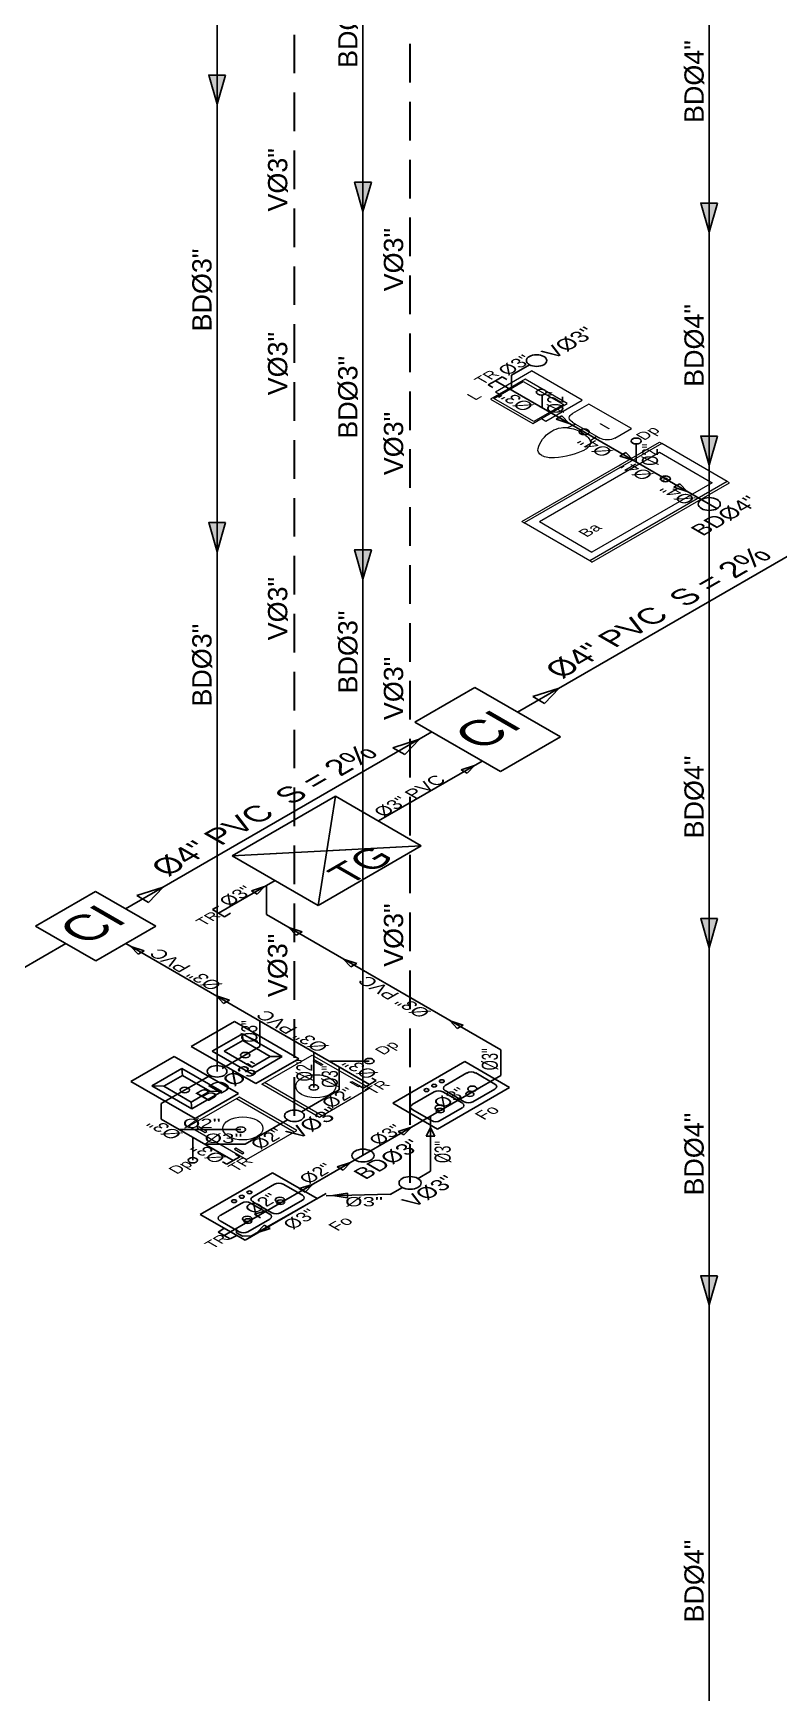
# Model space of a CAD drawing. Header units: feet. Extents: x 1019 to 2236, y -546 to 122.
# Drawn here: x 1090.27 to 1096.4, y -305.19 to -291.55 of the extents above; entities that cross this region are included whole.
import ezdxf

# ---------------------------------------------------------------- set-up
doc = ezdxf.new("R2010")
doc.units = ezdxf.units.FT
doc.header["$LTSCALE"] = 0.05
doc.header["$MEASUREMENT"] = 0
doc.linetypes.add('HIDDEN', pattern=[9.525, 6.35, -3.175])
for name, color, linetype, lineweight in [('AGUAFRIA', 5, 'HIDDEN', 30), ('COCINA', 8, 'Continuous', 25), ('FURN', 8, 'Continuous', 9), ('I-FURN', 8, 'Continuous', 0), ('P-SANR-FIXT', 8, 'Continuous', 9)]:
    doc.layers.add(name, color=color, linetype=linetype, lineweight=lineweight)
for name, color, linetype in [('AGUAS-N', 4, 'Continuous'), ('AGUASNEGRAS', 4, 'Continuous'), ('TEXTO', 2, 'Continuous'), ('TEXXT', 2, 'Continuous')]:
    doc.layers.add(name, color=color, linetype=linetype)
doc.styles.add('DAMIAN', font='arial.ttf', dxfattribs={"height": 0.12})
doc.styles.add('grd', font='arial.ttf', dxfattribs={"height": 0.15})

msp = doc.modelspace()

# ---------------------------------------------------------------- hatches: boundary and pattern name
at = {"layer": 'AGUASNEGRAS'}
for points in [[(1091.71, -291.891), (1091.779, -292.13), (1091.848, -291.891)], [(1092.91, -292.772), (1092.979, -293.012), (1093.048, -292.772)], [(1095.758, -292.943), (1095.827, -293.183), (1095.896, -292.943)], [(1095.758, -294.859), (1095.827, -295.099), (1095.896, -294.859)], [(1091.71, -295.571), (1091.779, -295.811), (1091.848, -295.571)], [(1092.91, -295.795), (1092.979, -296.035), (1093.048, -295.795)], [(1095.758, -298.827), (1095.827, -299.067), (1095.896, -298.827)], [(1095.758, -301.764), (1095.827, -302.004), (1095.896, -301.764)]]:
    msp.add_hatch(color=256, dxfattribs=at).paths.add_polyline_path(points)
at = {"layer": 'AGUASNEGRAS', "ltscale": 3, "extrusion": (0, 0.816497, 0.57735)}
h = msp.add_hatch(color=256, dxfattribs=at)
h.dxf.hatch_style = 1
edge = h.paths.add_edge_path()
edge.add_arc((-1094.446, 140.074), 0.0413, -135, 225)
at = {"layer": 'AGUASNEGRAS', "extrusion": (2.66454e-15, 0.816497, 0.57735)}
for points in [[(-1094.616, 140.41), (-1094.676, 140.519), (-1094.567, 140.459)], [(-1095.141, 140.935), (-1095.201, 141.044), (-1095.092, 140.984)], [(-1095.585, 141.379), (-1095.646, 141.488), (-1095.536, 141.428)], [(-1094.472, 124.837), (-1094.593, 124.618), (-1094.375, 124.739)], [(-1093.323, 125.563), (-1093.444, 125.345), (-1093.226, 125.466)], [(-1091.215, 127.671), (-1091.336, 127.453), (-1091.118, 127.573)]]:
    msp.add_hatch(color=256, dxfattribs=at).paths.add_polyline_path(points)
at = {"layer": 'AGUASNEGRAS', "ltscale": 3, "extrusion": (0, 0.816497, 0.57735)}
h = msp.add_hatch(color=256, dxfattribs=at)
h.dxf.hatch_style = 1
edge = h.paths.add_edge_path()
edge.add_arc((-1094.799, 140.64), 0.0413, -135, 225)
h = msp.add_hatch(color=256, dxfattribs=at)
h.dxf.hatch_style = 1
edge = h.paths.add_edge_path()
edge.add_arc((-1095.227, 140.77), 0.0413, 45, 405, ccw=False)
h = msp.add_hatch(color=256, dxfattribs=at)
h.dxf.hatch_style = 1
edge = h.paths.add_edge_path()
edge.add_arc((-1095.466, 141.308), 0.0413, 45, 405, ccw=False)
h = msp.add_hatch(color=256, dxfattribs=at)
h.dxf.hatch_style = 1
edge = h.paths.add_edge_path()
edge.add_arc((-1095.827, 141.668), 0.091, -135, 225)
at = {"layer": 'AGUASNEGRAS', "extrusion": (-2.58127e-15, 0.816497, 0.57735)}
for points in [[(-1093.787, 125.78), (-1093.896, 125.72), (-1093.836, 125.829)], [(-1092.061, 127.507), (-1092.17, 127.446), (-1092.11, 127.555)], [(-1093.268, 130.934), (-1093.377, 130.874), (-1093.316, 130.983)], [(-1092.767, 131.435), (-1092.876, 131.374), (-1092.816, 131.484)], [(-1092.454, 131.747), (-1092.563, 131.687), (-1092.503, 131.796)], [(-1092.088, 132.113), (-1092.198, 132.053), (-1092.137, 132.162)]]:
    msp.add_hatch(color=256, dxfattribs=at).paths.add_polyline_path(points)
at = {"layer": 'AGUASNEGRAS', "extrusion": (-2.66454e-15, 0.816497, 0.57735)}
for points in [[(-1092.429, 128.137), (-1092.369, 128.028), (-1092.478, 128.088)], [(-1091.13, 128.407), (-1091.07, 128.298), (-1091.179, 128.358)], [(-1092.879, 128.589), (-1092.818, 128.48), (-1092.928, 128.54)], [(-1091.833, 129.11), (-1091.773, 129.001), (-1091.882, 129.061)], [(-1093.755, 129.465), (-1093.695, 129.356), (-1093.804, 129.416)], [(-1092.167, 132.279), (-1092.107, 132.388), (-1092.216, 132.327)]]:
    msp.add_hatch(color=256, dxfattribs=at).paths.add_polyline_path(points)
at = {"layer": 'AGUASNEGRAS', "ltscale": 3, "extrusion": (0, 0.816497, 0.57735)}
h = msp.add_hatch(color=256, dxfattribs=at)
h.dxf.hatch_style = 1
edge = h.paths.add_edge_path()
edge.add_arc((-1091.779, 130.076), 0.0815, -135, 225)
h = msp.add_hatch(color=256, dxfattribs=at)
h.dxf.hatch_style = 1
edge = h.paths.add_edge_path()
edge.add_arc((-1092.574, 130.306), 0.0388, -135, 225)
h = msp.add_hatch(color=256, dxfattribs=at)
h.dxf.hatch_style = 1
edge = h.paths.add_edge_path()
edge.add_arc((-1093.858, 130.401), 0.033, -135, 225)
h = msp.add_hatch(color=256, dxfattribs=at)
h.dxf.hatch_style = 1
edge = h.paths.add_edge_path()
edge.add_arc((-1093.614, 130.634), 0.033, -135, 225)
h = msp.add_hatch(color=256, dxfattribs=at)
h.dxf.hatch_style = 1
edge = h.paths.add_edge_path()
edge.add_arc((-1091.974, 130.906), 0.0388, -135, 225)
at = {"layer": 'AGUASNEGRAS', "extrusion": (-3.69149e-15, 0.816497, 0.57735)}
msp.add_hatch(color=256, dxfattribs=at).paths.add_polyline_path([(-1093.5, 131.001), (-1093.535, 130.881), (-1093.569, 131.001)])
at = {"layer": 'AGUASNEGRAS', "ltscale": 3, "extrusion": (0, 0.816497, 0.57735)}
h = msp.add_hatch(color=256, dxfattribs=at)
h.dxf.hatch_style = 1
edge = h.paths.add_edge_path()
edge.add_arc((-1092.979, 131.276), 0.091, -135, 225)
h = msp.add_hatch(color=256, dxfattribs=at)
h.dxf.hatch_style = 1
edge = h.paths.add_edge_path()
edge.add_arc((-1092.301, 131.94), 0.033, -135, 225)
at = {"layer": 'AGUASNEGRAS', "extrusion": (-5.55112e-17, 0.816497, 0.57735)}
msp.add_hatch(color=256, dxfattribs=at).paths.add_polyline_path([(-1092.852, 131.794), (-1092.732, 131.829), (-1092.852, 131.863)])
at = {"layer": 'AGUASNEGRAS', "ltscale": 3, "extrusion": (0, 0.816497, 0.57735)}
h = msp.add_hatch(color=256, dxfattribs=at)
h.dxf.hatch_style = 1
edge = h.paths.add_edge_path()
edge.add_arc((-1092.032, 132.209), 0.033, -135, 225)
at = {"layer": 'COCINA', "extrusion": (0, 0.816497, 0.57735)}
h = msp.add_hatch(color=256, dxfattribs=at)
h.dxf.hatch_style = 1
h.paths.add_polyline_path([(-1093.459, 126.864), (-1092.681, 126.935), (-1092.752, 126.157)])
h = msp.add_hatch(color=256, dxfattribs=at)
h.dxf.hatch_style = 1
h.paths.add_polyline_path([(-1092.611, 127.713), (-1092.681, 126.935), (-1091.904, 127.006)])

# ---------------------------------------------------------------- linework, layer by layer
at = {"layer": 'AGUAFRIA', "extrusion": (0, 0.816497, 0.57735)}
for p, q in [((1092.415, -300.449, -52.364), (1092.415, -274.921, -31.847)), ((1093.367, -301.001, -51.583), (1093.367, -275.473, -31.066))]:
    msp.add_line(p, q, dxfattribs=at)
at = {"layer": 'AGUAS-N', "extrusion": (0, 0.816497, 0.57735)}
for p, q in [((1092.681, -298.27, -55.446), (1092.752, -297.821, -56.081)), ((1092.752, -297.821, -56.081), (1093.459, -298.229, -55.504)), ((1092.681, -298.27, -55.446), (1091.904, -298.311, -55.388)), ((1091.904, -298.311, -55.388), (1092.611, -298.719, -54.811)), ((1092.611, -298.719, -54.811), (1092.681, -298.27, -55.446)), ((1093.459, -298.229, -55.504), (1092.681, -298.27, -55.446))]:
    msp.add_line(p, q, dxfattribs=at)
at = {"layer": 'AGUASNEGRAS', "ltscale": 3, "extrusion": (0, 0.816497, 0.57735)}
for p, q in [((1091.779, -300.084, -52.881), (1091.779, -278.117, -37.348)), ((1092.979, -300.776, -51.901), (1092.979, -278.804, -36.365)), ((1095.827, -306.776, -43.416), (1095.827, -284.804, -27.879)), ((1094.068, -294.404, -36.821), (1094.124, -294.372, -36.866)), ((1094.124, -294.372, -36.866), (1094.162, -294.394, -36.835)), ((1094.348, -294.273, -37.006), (1094.2, -294.358, -36.886)), ((1094.2, -294.48, -36.713), (1094.2, -294.358, -36.886)), ((1094.068, -294.404, -36.821), (1094.008, -294.439, -36.772)), ((1094.008, -294.439, -36.772), (1094.046, -294.461, -36.74)), ((1094.068, -294.404, -36.821), (1095.891, -295.456, -35.333)), ((1094.453, -294.626, -36.507), (1094.453, -294.522, -36.654)), ((1095.226, -295.072, -35.876), (1095.226, -294.928, -36.08)), ((1094.251, -297.13, -57.058), (1096.876, -295.615, -59.201)), ((1091.027, -298.747, -54.771), (1093.546, -297.293, -56.828)), ((1093.106, -298.025, -55.792), (1093.96, -297.532, -56.49)), ((1092.257, -298.515, -55.099), (1091.791, -298.784, -54.719)), ((1092.186, -298.795, -54.703), (1092.186, -298.556, -55.041)), ((1091.74, -298.754, -54.761), (1091.79, -298.726, -54.801)), ((1091.791, -298.784, -54.719), (1091.74, -298.754, -54.761)), ((1091.791, -298.784, -54.719), (1091.841, -298.812, -54.679)), ((1091.841, -298.812, -54.679), (1091.89, -298.784, -54.719)), ((1094.114, -299.908, -53.129), (1092.186, -298.795, -54.703)), ((1086.429, -301.402, -51.016), (1090.534, -299.032, -54.368)), ((1093.034, -300.191, -52.729), (1091.028, -299.033, -54.367)), ((1092.132, -299.88, -53.169), (1092.132, -299.672, -53.462)), ((1091.821, -300.059, -52.916), (1092.132, -299.88, -53.169)), ((1092.574, -299.925, -53.105), (1092.574, -300.216, -52.694)), ((1094.114, -300.118, -52.831), (1094.114, -299.908, -53.129)), ((1093.031, -299.999, -53), (1092.703, -299.999, -53)), ((1092.784, -300.046, -52.934), (1092.784, -300.236, -52.665)), ((1091.721, -300.117, -52.834), (1091.32, -300.348, -52.507)), ((1091.837, -301.433, -50.972), (1094.114, -300.118, -52.831)), ((1092.472, -300.416, -52.411), (1092.784, -300.236, -52.665)), ((1092.98, -300.222, -52.686), (1092.945, -300.201, -52.714)), ((1093.034, -300.191, -52.729), (1092.98, -300.222, -52.686)), ((1093.034, -300.191, -52.729), (1093.087, -300.16, -52.773)), ((1093.087, -300.16, -52.773), (1093.052, -300.139, -52.802)), ((1091.32, -300.476, -52.326), (1091.32, -300.348, -52.507)), ((1091.912, -300.817, -51.843), (1091.32, -300.476, -52.326)), ((1092.357, -300.482, -52.317), (1092.009, -300.683, -52.033)), ((1093.535, -300.905, -51.72), (1093.535, -300.453, -52.359)), ((1091.47, -300.562, -52.204), (1091.974, -300.562, -52.204)), ((1091.579, -300.815, -51.847), (1091.579, -300.625, -52.115)), ((1091.68, -300.683, -52.033), (1092.009, -300.683, -52.033)), ((1091.912, -300.817, -51.843), (1091.965, -300.786, -51.887)), ((1091.965, -300.786, -51.887), (1091.93, -300.766, -51.916)), ((1091.858, -300.848, -51.799), (1091.823, -300.828, -51.828)), ((1091.912, -300.817, -51.843), (1091.858, -300.848, -51.799)), ((1093.432, -300.964, -51.636), (1093.535, -300.905, -51.72)), ((1093.202, -301.096, -51.449), (1093.303, -301.038, -51.531)), ((1091.788, -301.405, -51.012), (1091.835, -301.377, -51.051)), ((1091.837, -301.433, -50.972), (1091.788, -301.405, -51.012)), ((1091.837, -301.433, -50.972), (1091.887, -301.462, -50.931)), ((1091.887, -301.462, -50.931), (1091.935, -301.435, -50.97))]:
    msp.add_line(p, q, dxfattribs=at)
at = {"layer": 'AGUASNEGRAS', "extrusion": (0, 0.816497, 0.57735)}
for p, q in [((1094.567, -294.721, -36.373), (1094.616, -294.693, -36.413)), ((1094.567, -294.721, -36.373), (1094.676, -294.756, -36.324)), ((1094.616, -294.693, -36.413), (1094.676, -294.756, -36.324)), ((1095.092, -295.024, -35.944), (1095.141, -294.996, -35.984)), ((1095.092, -295.024, -35.944), (1095.201, -295.059, -35.895)), ((1095.141, -294.996, -35.984), (1095.201, -295.059, -35.895)), ((1095.536, -295.28, -35.581), (1095.585, -295.252, -35.621)), ((1095.536, -295.28, -35.581), (1095.646, -295.315, -35.532)), ((1095.585, -295.252, -35.621), (1095.646, -295.315, -35.532)), ((1093.406, -297.212, -56.942), (1093.899, -296.927, -57.345)), ((1093.899, -296.927, -57.345), (1094.603, -297.333, -56.77)), ((1094.375, -297.002, -57.239), (1094.593, -296.932, -57.337)), ((1094.472, -297.058, -57.159), (1094.593, -296.932, -57.337)), ((1094.375, -297.002, -57.239), (1094.472, -297.058, -57.159)), ((1094.11, -297.618, -56.368), (1093.406, -297.212, -56.942)), ((1093.226, -297.422, -56.645), (1093.444, -297.352, -56.744)), ((1093.323, -297.478, -56.566), (1093.444, -297.352, -56.744)), ((1094.603, -297.333, -56.77), (1094.11, -297.618, -56.368)), ((1093.226, -297.422, -56.645), (1093.323, -297.478, -56.566)), ((1093.787, -297.603, -56.388), (1093.896, -297.568, -56.438)), ((1093.836, -297.631, -56.349), (1093.787, -297.603, -56.388)), ((1093.836, -297.631, -56.349), (1093.896, -297.568, -56.438)), ((1090.286, -298.889, -54.57), (1090.779, -298.604, -54.973)), ((1090.779, -298.604, -54.973), (1091.275, -298.89, -54.568)), ((1091.118, -298.639, -54.924), (1091.336, -298.569, -55.023)), ((1091.215, -298.695, -54.845), (1091.336, -298.569, -55.023)), ((1092.061, -298.6, -54.979), (1092.17, -298.565, -55.028)), ((1092.11, -298.628, -54.939), (1092.061, -298.6, -54.979)), ((1092.11, -298.628, -54.939), (1092.17, -298.565, -55.028)), ((1091.118, -298.639, -54.924), (1091.215, -298.695, -54.845)), ((1090.782, -299.175, -54.166), (1090.286, -298.889, -54.57)), ((1091.275, -298.89, -54.568), (1090.782, -299.175, -54.166)), ((1092.478, -298.936, -54.504), (1092.369, -298.901, -54.554)), ((1092.429, -298.964, -54.464), (1092.369, -298.901, -54.554)), ((1092.478, -298.936, -54.504), (1092.429, -298.964, -54.464)), ((1091.179, -299.092, -54.284), (1091.07, -299.057, -54.333)), ((1091.13, -299.12, -54.244), (1091.07, -299.057, -54.333)), ((1091.179, -299.092, -54.284), (1091.13, -299.12, -54.244)), ((1092.928, -299.197, -54.135), (1092.818, -299.162, -54.184)), ((1092.879, -299.225, -54.095), (1092.818, -299.162, -54.184)), ((1092.928, -299.197, -54.135), (1092.879, -299.225, -54.095)), ((1091.882, -299.498, -53.709), (1091.773, -299.463, -53.759)), ((1091.833, -299.526, -53.67), (1091.773, -299.463, -53.759)), ((1091.882, -299.498, -53.709), (1091.833, -299.526, -53.67)), ((1093.804, -299.703, -53.42), (1093.695, -299.668, -53.469)), ((1093.755, -299.731, -53.38), (1093.695, -299.668, -53.469)), ((1093.804, -299.703, -53.42), (1093.755, -299.731, -53.38)), ((1093.268, -300.579, -52.181), (1093.377, -300.544, -52.23)), ((1093.316, -300.607, -52.141), (1093.268, -300.579, -52.181)), ((1093.316, -300.607, -52.141), (1093.377, -300.544, -52.23)), ((1093.5, -300.617, -52.126), (1093.535, -300.548, -52.224)), ((1093.569, -300.617, -52.126), (1093.5, -300.617, -52.126)), ((1093.569, -300.617, -52.126), (1093.535, -300.548, -52.224)), ((1092.767, -300.868, -51.772), (1092.876, -300.833, -51.821)), ((1092.816, -300.896, -51.732), (1092.767, -300.868, -51.772)), ((1092.816, -300.896, -51.732), (1092.876, -300.833, -51.821)), ((1092.454, -301.048, -51.516), (1092.563, -301.014, -51.566)), ((1092.503, -301.077, -51.476), (1092.454, -301.048, -51.516)), ((1092.503, -301.077, -51.476), (1092.563, -301.014, -51.566)), ((1092.852, -301.085, -51.485), (1092.732, -301.105, -51.457)), ((1092.852, -301.125, -51.429), (1092.732, -301.105, -51.457)), ((1092.852, -301.125, -51.429), (1092.852, -301.085, -51.485)), ((1092.088, -301.259, -51.218), (1092.198, -301.225, -51.267)), ((1092.137, -301.288, -51.178), (1092.088, -301.259, -51.218)), ((1092.167, -301.348, -51.078), (1092.107, -301.411, -50.989)), ((1092.216, -301.377, -51.038), (1092.107, -301.411, -50.989)), ((1092.216, -301.377, -51.038), (1092.167, -301.348, -51.078))]:
    msp.add_line(p, q, dxfattribs=at)
at = {"layer": 'AGUASNEGRAS', "color": 4, "ltscale": 0.5, "extrusion": (0, 0.816497, 0.57735)}
for p, q in [((1091.904, -298.311, -55.388), (1092.752, -297.821, -56.081)), ((1092.752, -297.821, -56.081), (1092.611, -298.719, -54.811)), ((1092.752, -297.821, -56.081), (1093.459, -298.229, -55.504)), ((1091.904, -298.311, -55.388), (1093.459, -298.229, -55.504)), ((1092.611, -298.719, -54.811), (1091.904, -298.311, -55.388)), ((1093.459, -298.229, -55.504), (1092.611, -298.719, -54.811))]:
    msp.add_line(p, q, dxfattribs=at)
at = {"layer": 'AGUASNEGRAS', "ltscale": 3, "extrusion": (-0.033095, 0.835225, 0.548911)}
for p, q in [((1092.675, -301.089, -51.445), (1092.063, -301.436, -50.953)), ((1093.202, -301.093, -51.447), (1092.675, -301.107, -51.458)), ((1091.938, -301.412, -50.999), (1091.938, -301.374, -51.056)), ((1091.987, -301.438, -50.955), (1091.938, -301.412, -50.999)), ((1092.063, -301.436, -50.953), (1091.987, -301.438, -50.955))]:
    msp.add_line(p, q, dxfattribs=at)
at = {"layer": 'AGUASNEGRAS'}
for points, elevation in [([(1091.848, -291.891), (1091.71, -291.891), (1091.779, -292.13)], -39.714), ([(1091.848, -291.891), (1091.779, -292.13)], -39.714), ([(1093.048, -292.772), (1092.91, -292.772), (1092.979, -293.012)], -38.868), ([(1093.048, -292.772), (1092.979, -293.012)], -38.868), ([(1095.896, -292.943), (1095.758, -292.943), (1095.827, -293.183)], -32.072), ([(1095.896, -292.943), (1095.827, -293.183)], -32.072), ([(1095.896, -294.859), (1095.758, -294.859), (1095.827, -295.099)], -32.072), ([(1095.896, -294.859), (1095.827, -295.099)], -32.072), ([(1091.848, -295.571), (1091.71, -295.571), (1091.779, -295.811)], -39.714), ([(1091.848, -295.571), (1091.779, -295.811)], -39.714), ([(1093.048, -295.795), (1092.91, -295.795), (1092.979, -296.035)], -38.868), ([(1093.048, -295.795), (1092.979, -296.035)], -38.868), ([(1095.896, -298.827), (1095.758, -298.827), (1095.827, -299.067)], -32.072), ([(1095.896, -298.827), (1095.827, -299.067)], -32.072), ([(1095.896, -301.764), (1095.758, -301.764), (1095.827, -302.004)], -32.072), ([(1095.896, -301.764), (1095.827, -302.004)], -32.072)]:
    msp.add_lwpolyline(points, dxfattribs=dict(at, elevation=elevation))
at = {"layer": 'AGUASNEGRAS', "ltscale": 3, "extrusion": (0, 0.816497, 0.57735)}
for centre, radius in [((-1094.407, 139.624, -261.638), 0.0837), ((-1094.446, 140.074, -261.638), 0.0413), ((-1094.799, 140.64, -261.638), 0.0413), ((-1095.227, 140.77, -261.638), 0.0413), ((-1095.227, 140.77, -261.638), 0.0413), ((-1095.466, 141.308, -261.638), 0.0413), ((-1095.466, 141.308, -261.638), 0.0413), ((-1095.827, 141.668, -261.638), 0.091), ((-1092.01, 129.845, -275.548), 0.0388), ((-1093.031, 129.931, -275.548), 0.0388), ((-1091.779, 130.076, -275.548), 0.0815), ((-1091.513, 130.342, -275.548), 0.0388), ((-1092.574, 130.306, -275.548), 0.0388), ((-1093.614, 130.634, -275.548), 0.033), ((-1093.858, 130.401, -275.548), 0.033), ((-1092.415, 130.709, -275.548), 0.0815), ((-1091.974, 130.906, -275.548), 0.0388), ((-1091.579, 131.343, -275.548), 0.0388), ((-1092.979, 131.276, -275.548), 0.091), ((-1093.367, 131.666, -275.548), 0.091), ((-1092.301, 131.94, -275.548), 0.033), ((-1092.032, 132.209, -275.548), 0.033)]:
    msp.add_circle(centre, radius, dxfattribs=at)
at = {"layer": 'COCINA', "extrusion": (-1.67407e-12, -0.816497, -0.57735)}
for p, q in [((1091.566, -299.879, -53.17), (1091.921, -299.674, -53.46)), ((1091.921, -299.674, -53.46), (1092.452, -299.98, -53.027)), ((1091.987, -299.774, -53.319), (1091.739, -299.917, -53.117)), ((1091.991, -299.831, -53.238), (1091.838, -299.919, -53.113)), ((1091.987, -299.774, -53.319), (1091.991, -299.831, -53.238)), ((1092.315, -299.963, -53.051), (1091.987, -299.774, -53.319)), ((1092.217, -299.961, -53.054), (1091.991, -299.831, -53.238)), ((1092.097, -300.185, -52.737), (1091.566, -299.879, -53.17)), ((1091.739, -299.917, -53.117), (1092.068, -300.107, -52.848)), ((1091.838, -299.919, -53.113), (1092.064, -300.05, -52.929)), ((1092.064, -300.05, -52.929), (1092.217, -299.961, -53.054)), ((1092.068, -300.107, -52.848), (1092.315, -299.963, -53.051)), ((1092.315, -299.963, -53.051), (1092.217, -299.961, -53.054)), ((1092.097, -300.185, -52.737), (1092.452, -299.98, -53.027)), ((1092.452, -299.98, -53.027), (1092.097, -300.185, -52.737))]:
    msp.add_line(p, q, dxfattribs=at)
at = {"layer": 'COCINA', "extrusion": (-1.67494e-12, -0.816497, -0.57735)}
for p, q in [((1091.425, -299.961, -53.054), (1091.07, -300.166, -52.764)), ((1091.955, -300.267, -52.621), (1091.425, -299.961, -53.054)), ((1091.242, -300.204, -52.711), (1091.49, -300.06, -52.913)), ((1091.49, -300.06, -52.913), (1091.494, -300.118, -52.833)), ((1091.49, -300.06, -52.913), (1091.819, -300.25, -52.645)), ((1091.07, -300.166, -52.764), (1091.6, -300.472, -52.331)), ((1091.242, -300.204, -52.711), (1091.341, -300.206, -52.708)), ((1091.571, -300.393, -52.443), (1091.242, -300.204, -52.711)), ((1091.341, -300.206, -52.708), (1091.494, -300.118, -52.833)), ((1091.567, -300.336, -52.523), (1091.341, -300.206, -52.708)), ((1091.494, -300.118, -52.833), (1091.72, -300.248, -52.648)), ((1091.72, -300.248, -52.648), (1091.567, -300.336, -52.523)), ((1091.819, -300.25, -52.645), (1091.72, -300.248, -52.648)), ((1091.571, -300.393, -52.443), (1091.567, -300.336, -52.523)), ((1091.819, -300.25, -52.645), (1091.571, -300.393, -52.443)), ((1091.955, -300.267, -52.621), (1091.6, -300.472, -52.331)), ((1091.6, -300.472, -52.331), (1091.955, -300.267, -52.621))]:
    msp.add_line(p, q, dxfattribs=at)
at = {"layer": 'COCINA', "extrusion": (1.68299e-12, -0.816497, -0.57735)}
for p, q in [((1093.816, -300.004, -52.993), (1093.224, -300.346, -52.509)), ((1093.834, -300.097, -52.861), (1093.655, -300.201, -52.715)), ((1094.184, -300.216, -52.693), (1093.816, -300.004, -52.993)), ((1094.064, -300.188, -52.732), (1093.906, -300.097, -52.861)), ((1093.591, -300.558, -52.209), (1094.184, -300.216, -52.693)), ((1093.655, -300.242, -52.656), (1093.812, -300.334, -52.527)), ((1093.884, -300.334, -52.527), (1094.064, -300.23, -52.674)), ((1093.224, -300.346, -52.509), (1093.591, -300.558, -52.209)), ((1093.565, -300.253, -52.641), (1093.385, -300.357, -52.495)), ((1093.615, -300.489, -52.307), (1093.795, -300.385, -52.454)), ((1093.795, -300.344, -52.513), (1093.637, -300.253, -52.641)), ((1093.385, -300.398, -52.436), (1093.543, -300.489, -52.307))]:
    msp.add_line(p, q, dxfattribs=at)
at = {"layer": 'COCINA', "extrusion": (1.66245e-12, -0.816497, -0.57735)}
for p, q in [((1091.641, -301.26, -51.217), (1092.234, -300.918, -51.701)), ((1092.234, -300.918, -51.701), (1092.601, -301.13, -51.401)), ((1092.072, -301.115, -51.423), (1092.252, -301.011, -51.569)), ((1092.323, -301.011, -51.569), (1092.481, -301.102, -51.44)), ((1091.803, -301.27, -51.203), (1091.982, -301.167, -51.349)), ((1092.601, -301.13, -51.401), (1092.009, -301.472, -50.917)), ((1092.054, -301.167, -51.349), (1092.212, -301.258, -51.22)), ((1092.23, -301.247, -51.235), (1092.072, -301.156, -51.364)), ((1092.481, -301.144, -51.382), (1092.302, -301.247, -51.235)), ((1092.009, -301.472, -50.917), (1091.641, -301.26, -51.217)), ((1091.96, -301.403, -51.015), (1091.803, -301.312, -51.144)), ((1092.212, -301.299, -51.162), (1092.032, -301.403, -51.015))]:
    msp.add_line(p, q, dxfattribs=at)
at = {"layer": 'COCINA', "extrusion": (1.68299e-12, -0.816497, -0.57735)}
for centre, radius in [((1093.502, 130.343, 275.548), 0.0201), ((1093.565, 130.28, 275.548), 0.0201), ((1093.628, 130.217, 275.548), 0.0201), ((1093.879, 130.325, 275.548), 0.0381), ((1093.61, 130.594, 275.548), 0.0381)]:
    msp.add_circle(centre, radius, dxfattribs=at)
at = {"layer": 'COCINA', "extrusion": (1.66245e-12, -0.816497, -0.57735)}
for centre, radius in [((1092.045, 131.8, 275.548), 0.0201), ((1091.919, 131.925, 275.548), 0.0201), ((1091.982, 131.862, 275.548), 0.0201), ((1092.296, 131.907, 275.548), 0.0381), ((1092.027, 132.177, 275.548), 0.0381)]:
    msp.add_circle(centre, radius, dxfattribs=at)
at = {"layer": 'COCINA', "extrusion": (1.68299e-12, -0.816497, -0.57735)}
for centre, start, end in [((1093.87, 130.136, 275.548), 225, 315), ((1093.601, 130.405, 275.548), 225, 315), ((1093.691, 130.316, 275.548), 135, 225), ((1094.028, 130.294, 275.548), 315, 45), ((1093.421, 130.585, 275.548), 135, 225), ((1093.759, 130.563, 275.548), 315, 45), ((1093.848, 130.474, 275.548), 45, 135), ((1093.579, 130.743, 275.548), 45, 135)]:
    msp.add_arc(centre, 0.0508, start, end, dxfattribs=at)
at = {"layer": 'COCINA', "extrusion": (1.66245e-12, -0.816497, -0.57735)}
for centre, start, end in [((1092.287, 131.719, 275.548), 225, 315), ((1092.018, 131.988, 275.548), 225, 315), ((1092.108, 131.898, 275.548), 135, 225), ((1092.445, 131.877, 275.548), 315, 45), ((1091.838, 132.168, 275.548), 135, 225), ((1092.176, 132.146, 275.548), 315, 45), ((1092.266, 132.056, 275.548), 45, 135), ((1091.996, 132.326, 275.548), 45, 135)]:
    msp.add_arc(centre, 0.0508, start, end, dxfattribs=at)
at = {"layer": 'FURN', "extrusion": (0, 0.816497, 0.57735)}
for p, q in [((1092.147, -300.189, -52.732), (1092.561, -299.95, -53.07)), ((1092.561, -299.95, -53.07), (1093.036, -300.223, -52.683)), ((1092.621, -300.463, -52.344), (1092.147, -300.189, -52.732)), ((1092.644, -300.449, -52.364), (1092.17, -300.176, -52.751)), ((1093.036, -300.223, -52.683), (1092.621, -300.463, -52.344)), ((1091.961, -300.296, -52.58), (1091.547, -300.535, -52.242)), ((1092.412, -300.583, -52.174), (1091.938, -300.309, -52.561)), ((1092.436, -300.57, -52.193), (1091.961, -300.296, -52.58)), ((1091.547, -300.535, -52.242), (1092.021, -300.809, -51.855)), ((1092.021, -300.809, -51.855), (1092.436, -300.57, -52.193))]:
    msp.add_line(p, q, dxfattribs=at)
at = {"layer": 'FURN', "ltscale": 0.02, "extrusion": (0, 0.816497, 0.57735)}
for p, q in [((1092.569, -299.996, -53.004), (1092.581, -299.989, -53.014)), ((1092.636, -300.035, -52.95), (1092.569, -299.996, -53.004)), ((1092.581, -299.989, -53.014), (1092.648, -300.028, -52.959)), ((1092.648, -300.028, -52.959), (1092.636, -300.035, -52.95)), ((1092.875, -300.173, -52.755), (1092.887, -300.166, -52.765)), ((1092.942, -300.211, -52.7), (1092.875, -300.173, -52.755)), ((1092.887, -300.166, -52.765), (1092.954, -300.204, -52.71)), ((1092.954, -300.204, -52.71), (1092.942, -300.211, -52.7)), ((1091.628, -300.54, -52.235), (1091.616, -300.547, -52.225)), ((1091.616, -300.547, -52.225), (1091.682, -300.586, -52.171)), ((1091.695, -300.579, -52.181), (1091.628, -300.54, -52.235)), ((1091.682, -300.586, -52.171), (1091.695, -300.579, -52.181)), ((1091.933, -300.716, -51.986), (1091.921, -300.723, -51.976)), ((1091.921, -300.723, -51.976), (1091.988, -300.762, -51.922)), ((1092, -300.755, -51.931), (1091.933, -300.716, -51.986)), ((1091.988, -300.762, -51.922), (1092, -300.755, -51.931))]:
    msp.add_line(p, q, dxfattribs=at)
for centre in [(-1092.591, 130.289, -275.548), (-1091.991, 130.889, -275.548)]:
    msp.add_circle(centre, 0.165, dxfattribs=at)
at = {"layer": 'I-FURN', "extrusion": (-1.67499e-12, -0.816497, -0.57735)}
for p, q in [((1094.069, -294.496, -36.691), (1094.366, -294.324, -36.934)), ((1094.781, -294.564, -36.595), (1094.366, -294.324, -36.934)), ((1094.312, -294.392, -36.837), (1094.029, -294.556, -36.606)), ((1094.055, -294.55, -36.615), (1094.298, -294.41, -36.813)), ((1094.069, -294.496, -36.691), (1094.101, -294.514, -36.665)), ((1094.298, -294.41, -36.813), (1094.628, -294.6, -36.544)), ((1094.658, -294.592, -36.555), (1094.312, -294.392, -36.837)), ((1094.029, -294.556, -36.606), (1094.375, -294.755, -36.324)), ((1094.385, -294.74, -36.345), (1094.055, -294.55, -36.615)), ((1094.375, -294.755, -36.324), (1094.658, -294.592, -36.555)), ((1094.628, -294.6, -36.544), (1094.385, -294.74, -36.345)), ((1094.484, -294.736, -36.352), (1094.781, -294.564, -36.595)), ((1094.447, -294.714, -36.383), (1094.484, -294.736, -36.352))]:
    msp.add_line(p, q, dxfattribs=at)
at = {"layer": 'P-SANR-FIXT', "extrusion": (-1.67494e-12, -0.816497, -0.57735)}
for p, q in [((1094.837, -294.596, -36.549), (1094.702, -294.674, -36.439)), ((1095.187, -294.798, -36.263), (1094.837, -294.596, -36.549)), ((1094.727, -294.761, -36.316), (1094.662, -294.791, -36.274)), ((1094.702, -294.746, -36.337), (1094.727, -294.761, -36.316)), ((1094.727, -294.761, -36.316), (1094.901, -294.861, -36.174)), ((1094.287, -295.563, -35.182), (1095.418, -294.91, -36.105)), ((1095.436, -294.92, -36.091), (1094.305, -295.574, -35.167)), ((1094.849, -294.899, -36.121), (1094.901, -294.861, -36.174)), ((1094.901, -294.861, -36.174), (1094.926, -294.876, -36.153)), ((1095.052, -294.876, -36.153), (1095.187, -294.798, -36.263)), ((1095.418, -294.91, -36.105), (1095.436, -294.92, -36.091)), ((1095.418, -294.91, -36.105), (1095.436, -294.92, -36.091)), ((1095.976, -295.232, -35.65), (1095.436, -294.92, -36.091)), ((1094.43, -295.563, -35.182), (1095.418, -294.993, -35.988)), ((1095.418, -294.993, -35.988), (1095.85, -295.243, -35.635)), ((1095.85, -295.243, -35.635), (1094.862, -295.813, -34.829))]:
    msp.add_line(p, q, dxfattribs=at)
at = {"layer": 'P-SANR-FIXT', "extrusion": (-1.67368e-12, -0.816497, -0.57735)}
for p, q in [((1095.976, -295.232, -35.65), (1094.844, -295.885, -34.726)), ((1094.862, -295.896, -34.711), (1095.994, -295.243, -35.635)), ((1095.994, -295.243, -35.635), (1095.976, -295.232, -35.65))]:
    msp.add_line(p, q, dxfattribs=at)
at = {"layer": 'P-SANR-FIXT', "extrusion": (1.67368e-12, -0.816497, -0.57735)}
for p, q in [((1094.287, -295.563, -35.182), (1094.305, -295.574, -35.167)), ((1094.844, -295.885, -34.726), (1094.305, -295.574, -35.167)), ((1094.43, -295.563, -35.182), (1094.862, -295.813, -34.829))]:
    msp.add_line(p, q, dxfattribs=at)
at = {"layer": 'P-SANR-FIXT', "extrusion": (1.67494e-12, -0.816497, -0.57735)}
msp.add_line((1094.862, -295.896, -34.711), (1094.844, -295.885, -34.726), dxfattribs=at)
at = {"layer": 'P-SANR-FIXT', "extrusion": (-1.67494e-12, -0.816497, -0.57735)}
for centre, radius, start, end in [((1094.655, 140.741, 261.638), 0.167, 222.291, 253.9404), ((1094.636, 140.676, 261.638), 0.0995, 253.9404, 285.1019), ((1094.593, 140.837, 261.638), 0.266, 285.1019, 314.8981), ((1094.765, 140.44, 261.638), 0.0889, 135, 225), ((1094.858, 140.926, 261.638), 0.441, 186.4942, 222.291), ((1094.592, 140.837, 261.638), 0.266, 315.1019, 344.8981), ((1094.753, 140.793, 261.638), 0.0995, 344.8981, 16.0596), ((1094.989, 140.665, 261.638), 0.0889, 45, 135), ((1094.554, 140.891, 261.638), 0.136, 139.781, 186.4942), ((1094.538, 140.875, 261.638), 0.136, 83.5058, 130.219), ((1094.504, 140.572, 261.638), 0.441, 47.709, 83.5058), ((1094.688, 140.774, 261.638), 0.167, 16.0596, 47.709), ((1095.463, 141.279, 261.638), 0.00444, 45, 225), ((1095.436, 141.306, 261.638), 0.00444, 45, 225), ((1095.455, 141.325, 261.638), 0.00444, 45, 225), ((1095.474, 141.345, 261.638), 0.00444, 45, 225), ((1095.482, 141.298, 261.638), 0.00444, 45, 225), ((1095.501, 141.318, 261.638), 0.00444, 45, 225)]:
    msp.add_arc(centre, radius, start, end, dxfattribs=at)

# ---------------------------------------------------------------- texts
at = {"layer": 'TEXTO', "extrusion": (0, 0.816497, 0.57735), "style": 'grd'}
for p in [(-1093.949, 125.516, -275.548), (-1090.698, 128.289, -275.548)]:
    msp.add_text('CI', height=0.36, rotation=225, dxfattribs=at).set_placement(p)
at = {"layer": 'TEXXT', "extrusion": (0, 0.816497, 0.57735), "style": 'DAMIAN'}
for s, height, rotation, p in [('"', 0.158, 225, (-1094.86, 139.297, -261.638)), ('VØ', 0.1584, 225, (-1094.547, 139.61, -261.638)), ('3', 0.158, 225, (-1094.773, 139.384, -261.638)), (' Ø3"', 0.132, 225, (-1094.132, 139.88, -261.638)), (' TR', 0.11, 225, (-1093.933, 140.002, -261.638)), (' L', 0.11, 225, (-1093.871, 140.227, -261.638)), (' Ø2"', 0.132, 270, (-1094.627, 140.428, -261.638)), (' Ø3"', 0.132, 315, (-1094.432, 140.302, -261.638)), (' I', 0.11, 225, (-1094.961, 140.644, -261.638)), (' Ø4"', 0.132, 315, (-1095.081, 140.952, -261.638)), (' Dp', 0.11, 225, (-1095.261, 140.797, -261.638)), (' Ø2"', 0.132, 270, (-1095.406, 141.172, -261.638)), (' Ø4"', 0.132, 315, (-1095.413, 141.284, -261.638)), (' Ø4"', 0.132, 315, (-1095.76, 141.63, -261.638)), (' BDØ4"', 0.1584, 225, (-1095.729, 142.174, -261.638)), (' Ba', 0.11, 225, (-1094.788, 142.176, -261.638)), ('Ø4" PVC  S = 2%%%', 0.22589, 225.0552, (-1094.612, 124.492, -275.548)), ('Ø4" PVC  S = 2%%%', 0.22589, 225.0552, (-1091.371, 127.309, -275.548)), (' Ø3" PVC', 0.132, 225, (-1093.11, 126.496, -275.548)), ('TG', 0.2824, 225.0552, (-1092.867, 127.43, -275.548)), (' Ø3"', 0.132, 225, (-1091.838, 127.769, -275.548)), (' TR', 0.11, 225, (-1091.641, 128.042, -275.548)), (' Ø3" PVC', 0.132, 315, (-1091.865, 128.878, -275.548)), (' Ø3" PVC', 0.132, 315, (-1093.58, 129.268, -275.548)), (' Ø3"', 0.132, 270, (-1092.11, 129.715, -275.548)), (' Ø3" PVC', 0.132, 315, (-1092.742, 129.756, -275.548)), (' Dp', 0.11, 225, (-1093.115, 129.879, -275.548)), (' Ø3"', 0.132, 269.9236, (-1094.088, 130.113, -275.548)), (' BDØ3"', 0.1584, 225, (-1091.654, 130.558, -275.548)), (' Ø2"', 0.132, 270, (-1092.563, 130.27, -275.548)), (' Ø3"', 0.132, 270, (-1092.772, 130.36, -275.548)), (' Ø3"', 0.132, 315, (-1093.146, 130.141, -275.548)), (' Ø2"', 0.132, 225, (-1092.681, 130.644, -275.548)), (' TR', 0.11, 225, (-1093.036, 130.446, -275.548)), (' Ø3"', 0.132, 225, (-1093.598, 130.643, -275.548)), ('"', 0.158, 225, (-1092.759, 130.737, -275.548)), (' Fo', 0.12, 225, (-1093.94, 130.808, -275.548)), (' Ø3"', 0.132, 315, (-1091.538, 131.003, -275.548)), (' Ø2"', 0.132, 180, (-1091.446, 130.884, -275.548)), ('VØ', 0.1584, 225, (-1092.446, 131.05, -275.548)), ('3', 0.158, 225, (-1092.672, 130.824, -275.548)), (' Ø3"', 0.132, 225, (-1093.07, 131.17, -275.548)), (' Ø3"', 0.132, 180, (-1091.625, 131.095, -275.548)), (' Ø2"', 0.132, 225, (-1092.096, 131.229, -275.548)), (' BDØ3"', 0.1584, 225, (-1092.955, 131.669, -275.548)), (' Ø3"', 0.132, 315, (-1091.898, 131.342, -275.548)), (' TR', 0.11, 225, (-1091.906, 131.54, -275.548)), (' Ø3"', 0.132, 269.9236, (-1093.7, 131.433, -275.548)), (' Dp', 0.11, 225, (-1091.417, 131.577, -275.548)), (' Ø2"', 0.132, 225, (-1092.497, 131.722, -275.548)), ('VØ', 0.1584, 225, (-1093.398, 132.023, -275.548)), ('3', 0.158, 225, (-1093.624, 131.797, -275.548)), ('"', 0.158, 225, (-1093.711, 131.71, -275.548)), (' Ø2"', 0.132, 225, (-1092.046, 132.15, -275.548)), (' Ø3"', 0.132, 180.0764, (-1092.781, 131.999, -275.548)), (' Ø3"', 0.132, 225.0764, (-1092.364, 132.372, -275.548)), (' Fo', 0.12, 225, (-1092.735, 132.39, -275.548)), (' TR', 0.11, 225, (-1091.714, 132.639, -275.548))]:
    msp.add_text(s, height=height, rotation=rotation, dxfattribs=at).set_placement(p)
at = {"layer": 'TEXXT', "char_height": 0.1584, "width": 4.18176, "attachment_point": 3, "rotation": 90, "style": 'DAMIAN'}
for s, insert in [(' BD%%C3"', (1092.775, -291.151, -38.868)), (' BD%%C4"', (1095.623, -291.604, -32.072)), ('{\\fArial|b0|i0|c238|p34;V%%C}3{\\fArial|b0|i0|c238|p34;"}', (1092.198, -292.492, -7.952)), ('{\\fArial|b0|i0|c238|p34;V%%C}3{\\fArial|b0|i0|c238|p34;"}', (1093.151, -293.148, -7.255)), (' BD%%C3"', (1091.575, -293.318, -39.714)), (' BD%%C4"', (1095.623, -293.774, -32.072)), ('{\\fArial|b0|i0|c238|p34;V%%C}3{\\fArial|b0|i0|c238|p34;"}', (1092.198, -294.003, -7.952)), (' BD%%C3"', (1092.775, -294.2, -38.868)), ('{\\fArial|b0|i0|c238|p34;V%%C}3{\\fArial|b0|i0|c238|p34;"}', (1093.151, -294.66, -7.255)), ('{\\fArial|b0|i0|c238|p34;V%%C}3{\\fArial|b0|i0|c238|p34;"}', (1092.198, -296.018, -7.952)), (' BD%%C3"', (1091.575, -296.403, -39.714)), (' BD%%C3"', (1092.775, -296.295, -38.868)), ('{\\fArial|b0|i0|c238|p34;V%%C}3{\\fArial|b0|i0|c238|p34;"}', (1093.151, -296.674, -7.255)), (' BD%%C4"', (1095.623, -297.487, -32.072)), ('{\\fArial|b0|i0|c238|p34;V%%C}3{\\fArial|b0|i0|c238|p34;"}', (1093.151, -298.703, -7.255)), ('{\\fArial|b0|i0|c238|p34;V%%C}3{\\fArial|b0|i0|c238|p34;"}', (1092.198, -298.952, -7.952)), (' BD%%C4"', (1095.623, -300.424, -32.072)), (' BD%%C4"', (1095.623, -303.935, -32.072))]:
    msp.add_mtext(s, dxfattribs=dict(at, insert=insert))

doc.saveas('drawing.dxf')
